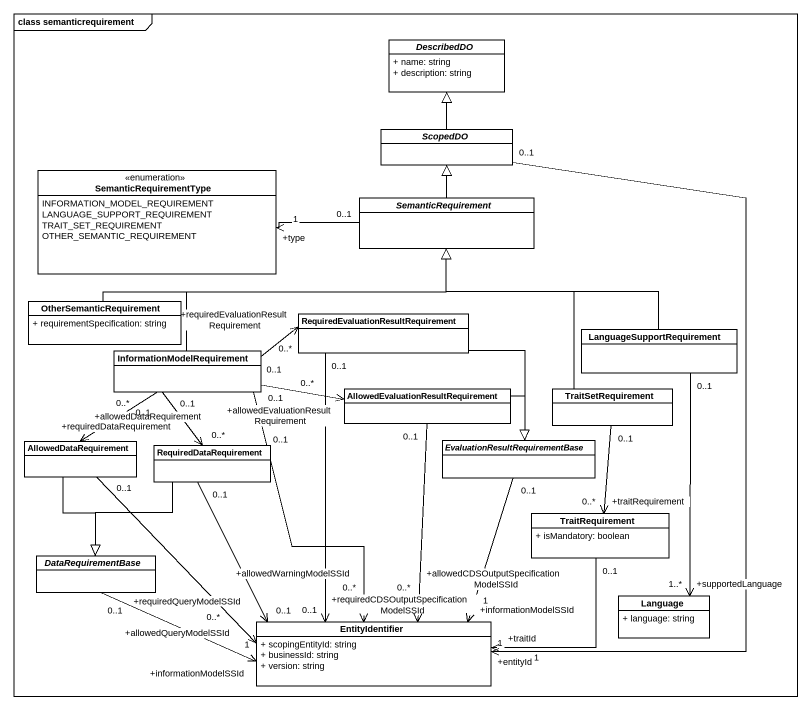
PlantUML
@startuml
mainframe class semanticrequirement
hide circle
hide empty members
skinparam classAttributeIconSize 0
abstract class DescribedDO {
  + name: string
  + description: string
}
abstract class ScopedDO
enum SemanticRequirementType {
  INFORMATION_MODEL_REQUIREMENT
  LANGUAGE_SUPPORT_REQUIREMENT
  TRAIT_SET_REQUIREMENT
  OTHER_SEMANTIC_REQUIREMENT
}
abstract class SemanticRequirement
class OtherSemanticRequirement {
  + requirementSpecification: string
}
class "RequiredEvaluationResultRequirement" as RequiredEvaluationResultRequ
class InformationModelRequirement
class LanguageSupportRequirement
class "AllowedEvaluationResultRequirement" as AllowedEvaluationResultRequi
class TraitSetRequirement
class AllowedDataRequirement
abstract class "EvaluationResultRequirementBase" as EvaluationResultRequirementB
class RequiredDataRequirement
class TraitRequirement {
  + isMandatory: boolean
}
abstract class DataRequirementBase
class Language {
  + language: string
}
class EntityIdentifier {
  + scopingEntityId: string
  + businessId: string
  + version: string
}
ScopedDO -up-|> DescribedDO
ScopedDO "0..1" --> "+entityId\n1" EntityIdentifier
SemanticRequirement -up-|> ScopedDO
SemanticRequirement "0..1" -left-> "+type\n1" SemanticRequirementType
OtherSemanticRequirement -right-|> SemanticRequirement
RequiredEvaluationResultRequ --|> EvaluationResultRequirementB
RequiredEvaluationResultRequ "0..1" --> "+requiredCDSOutputSpecificationModelSSId\n0..1" EntityIdentifier
InformationModelRequirement -right-|> SemanticRequirement
InformationModelRequirement "0..1" -right-> "+requiredEvaluationResultRequirement\n0..*" RequiredEvaluationResultRequ
InformationModelRequirement "0..1" -right-> "+allowedEvaluationResultRequirement\n0..*" AllowedEvaluationResultRequi
InformationModelRequirement "0..1" --> "+allowedDataRequirement\n0..*" AllowedDataRequirement
InformationModelRequirement "0..1" --> "+requiredDataRequirement\n0..*" RequiredDataRequirement
InformationModelRequirement "0..1" --> "+allowedWarningModelSSId\n0..*" EntityIdentifier
LanguageSupportRequirement -up-|> SemanticRequirement
LanguageSupportRequirement "0..1" --> "+supportedLanguage\n1..*" Language
AllowedEvaluationResultRequi -right-|> EvaluationResultRequirementB
AllowedEvaluationResultRequi "0..1" --> "+allowedCDSOutputSpecificationModelSSId\n0..*" EntityIdentifier
TraitSetRequirement -up-|> SemanticRequirement
TraitSetRequirement "0..1" --> "+traitRequirement\n0..*" TraitRequirement
AllowedDataRequirement --|> DataRequirementBase
AllowedDataRequirement "0..1" --> "+allowedQueryModelSSId\n0..*" EntityIdentifier
EvaluationResultRequirementB "0..1" --> "+informationModelSSId\n1" EntityIdentifier
RequiredDataRequirement --|> DataRequirementBase
RequiredDataRequirement "0..1" --> "+requiredQueryModelSSId\n0..1" EntityIdentifier
TraitRequirement "0..1" -left-> "+traitId\n1" EntityIdentifier
DataRequirementBase "0..1" -right-> "+informationModelSSId\n1" EntityIdentifier
@enduml
